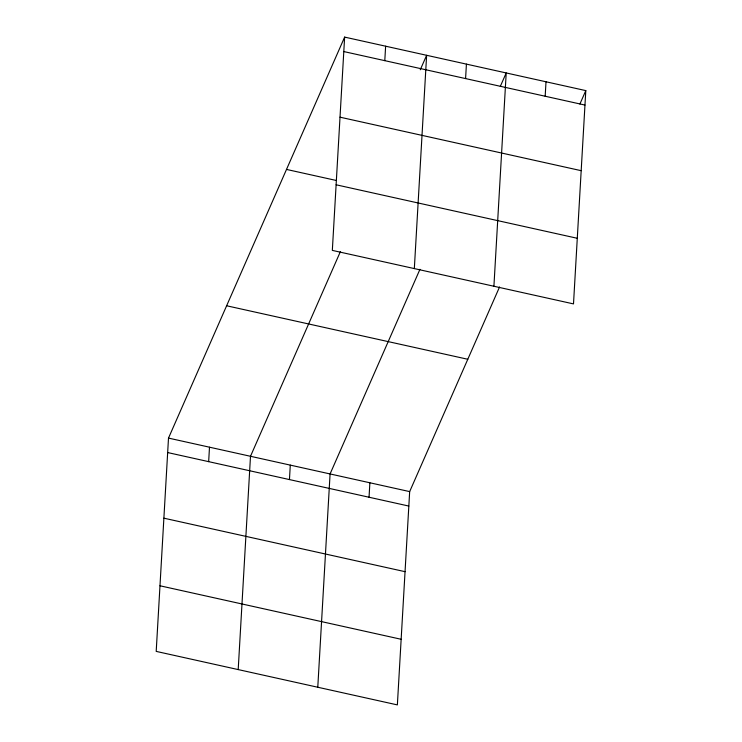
<?xml version="1.0" encoding="UTF-8"?>
<svg xmlns="http://www.w3.org/2000/svg" width="742" height="742" viewBox="0 0 742 742"><rect width="100%" height="100%" fill="white"/><g stroke="black" fill="none" stroke-linecap="round" stroke-linejoin="round"><path stroke-width="1.11" d="M344.631 37.1L332.333 250.397L573.501 303.905L585.8 90.607L344.631 37.1L168.499 438.095L156.2 651.393L397.369 704.9L409.667 491.603L499.552 286.968M208.66 461.654L209.494 447.194M238.201 669.59L250.499 456.284L340.374 251.659M289.454 479.573L290.289 465.113M317.78 687.24L330.079 473.943L419.963 269.309M384.792 60.659L385.627 46.199M369.043 497.233L369.878 482.773M414.333 268.595L426.631 55.288L420.269 69.767M465.586 78.578L466.421 64.118M493.912 286.245L506.211 72.948L500.312 86.387M545.175 96.237L546.01 81.778M579.901 104.047L585.8 90.607M343.796 51.56L584.965 105.067M340.012 117.18L581.181 170.679M286.505 169.426L336.367 180.492M336.117 184.786L577.285 238.284M226.616 305.769L467.794 359.267M168.499 438.095L409.667 491.603M167.664 452.555L408.833 506.063M163.88 518.176L405.049 571.674M159.984 585.781L401.153 639.279"/></g></svg>
